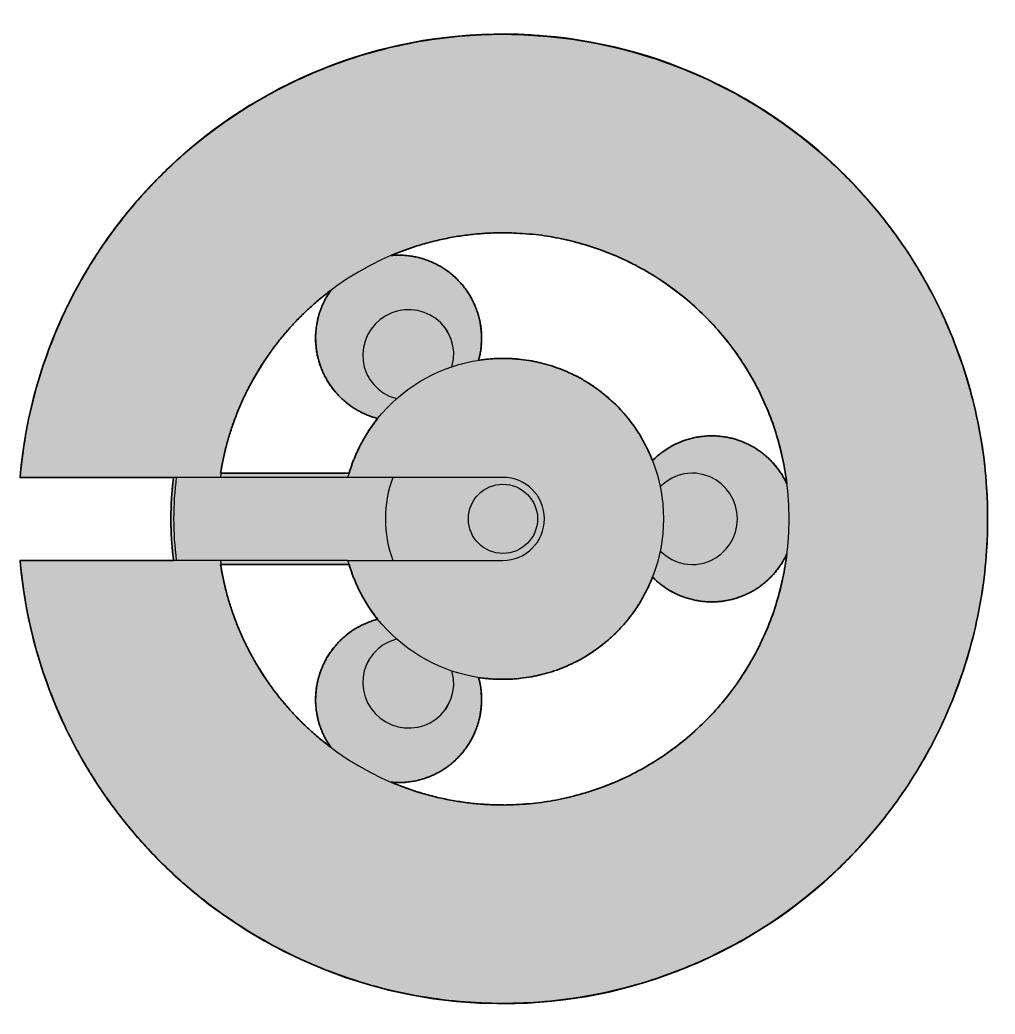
# Model space of a CAD drawing. Header units: millimetres. Extents: x 0 to 1122, y -612 to 580.
# Drawn here: x 74.1 to 426.5, y -611.5 to -252.2 of the extents above; entities that cross this region are included whole.
import ezdxf

# ---------------------------------------------------------------- set-up
doc = ezdxf.new("R2010")
doc.units = ezdxf.units.MM
doc.layers.add('Blocks', color=7, linetype='Continuous')
doc.layers.add('Blocks$Fill', color=7, linetype='Continuous', true_color=0xffffff)
doc.layers.add('Blocks$Inner', color=7, linetype='Continuous', lineweight=25, true_color=0x007f00)
doc.layers.add('Blocks$Outline', color=7, linetype='Continuous', lineweight=35, true_color=0xff3f3f)

# ---------------------------------------------------------------- blocks, each defined once
blk = doc.blocks.new('Melampo Table Lamp Top')
at = {"layer": 'Blocks$Fill'}
h = blk.add_hatch(color=256, dxfattribs=at)
h.paths.add_polyline_path([(62.68, -272.95), (63.04, -276.73), (63.5, -280.54), (64.04, -284.37), (64.67, -288.22), (65.39, -292.08), (66.21, -295.95), (67.12, -299.84), (68.12, -303.73), (69.22, -307.62), (70.43, -311.51), (71.72, -315.4), (73.12, -319.28), (74.62, -323.15), (76.22, -327), (77.92, -330.83), (79.72, -334.65), (81.62, -338.43), (83.62, -342.19), (85.73, -345.91), (87.93, -349.6), (90.22, -353.24), (92.62, -356.84), (95.11, -360.38), (97.7, -363.88), (100.38, -367.32), (103.15, -370.69), (106.01, -374.01), (108.95, -377.25), (111.98, -380.43), (115.09, -383.53), (118.28, -386.56), (121.55, -389.5), (124.89, -392.36), (128.3, -395.14), (131.77, -397.82), (135.31, -400.42), (138.91, -402.93), (142.56, -405.34), (146.26, -407.65), (150.02, -409.87), (153.81, -411.98), (157.65, -414), (161.53, -415.91), (165.44, -417.73), (169.37, -419.44), (173.33, -421.04), (177.31, -422.55), (181.31, -423.95), (185.33, -425.24), (189.35, -426.44), (193.37, -427.53), (197.4, -428.52), (201.43, -429.41), (205.45, -430.2), (209.47, -430.89), (213.47, -431.48), (217.45, -431.98), (221.42, -432.39), (225.37, -432.7), (229.29, -432.92), (233.19, -433.05), (237.05, -433.1), (240.89, -433.06), (244.69, -432.93), (248.49, -432.73), (252.31, -432.44), (256.16, -432.06), (260.03, -431.6), (263.92, -431.04), (267.82, -430.39), (271.74, -429.65), (275.67, -428.81), (279.61, -427.88), (283.55, -426.85), (287.49, -425.72), (291.42, -424.49), (295.35, -423.15), (299.27, -421.72), (303.18, -420.19), (307.06, -418.55), (310.93, -416.81), (314.76, -414.98), (318.57, -413.04), (322.35, -410.99), (326.09, -408.85), (329.78, -406.61), (333.43, -404.28), (337.04, -401.84), (340.59, -399.31), (344.08, -396.69), (347.51, -393.98), (350.88, -391.17), (354.18, -388.28), (357.42, -385.31), (360.57, -382.25), (363.66, -379.11), (366.66, -375.9), (369.58, -372.61), (372.41, -369.26), (375.16, -365.83), (377.81, -362.35), (380.38, -358.8), (382.85, -355.2), (385.22, -351.54), (387.5, -347.84), (389.68, -344.09), (391.76, -340.3), (393.74, -336.48), (395.62, -332.62), (397.39, -328.73), (399.06, -324.82), (400.63, -320.88), (402.1, -316.93), (403.47, -312.96), (404.73, -308.98), (405.89, -305), (406.95, -301.02), (407.91, -297.03), (408.78, -293.05), (409.54, -289.08), (410.21, -285.12), (410.78, -281.17), (411.26, -277.24), (411.65, -273.33), (411.95, -269.44), (412.16, -265.58), (412.29, -261.75), (412.33, -257.95), (412.29, -254.15), (412.16, -250.31), (411.95, -246.45), (411.65, -242.56), (411.26, -238.65), (410.78, -234.72), (410.21, -230.78), (409.54, -226.82), (408.78, -222.84), (407.91, -218.86), (406.95, -214.88), (405.89, -210.89), (404.73, -206.91), (403.47, -202.94), (402.1, -198.97), (400.63, -195.02), (399.06, -191.08), (397.39, -187.17), (395.62, -183.28), (393.74, -179.42), (391.76, -175.59), (389.68, -171.8), (387.5, -168.06), (385.22, -164.35), (382.85, -160.7), (380.38, -157.1), (377.81, -153.55), (375.16, -150.06), (372.41, -146.64), (369.58, -143.28), (366.66, -140), (363.66, -136.78), (360.57, -133.65), (357.42, -130.59), (354.18, -127.61), (350.88, -124.72), (347.51, -121.92), (344.08, -119.21), (340.59, -116.58), (337.04, -114.05), (333.43, -111.62), (329.78, -109.28), (326.09, -107.04), (322.35, -104.9), (318.57, -102.86), (314.76, -100.92), (310.93, -99.08), (307.06, -97.34), (303.18, -95.71), (299.27, -94.17), (295.35, -92.74), (291.42, -91.41), (287.49, -90.18), (283.55, -89.05), (279.61, -88.02), (275.67, -87.08), (271.74, -86.24), (267.82, -85.5), (263.92, -84.85), (260.03, -84.3), (256.16, -83.83), (252.31, -83.46), (248.49, -83.17), (244.69, -82.96), (240.89, -82.84), (237.05, -82.8), (233.19, -82.85), (229.29, -82.98), (225.37, -83.2), (221.42, -83.51), (217.45, -83.92), (213.47, -84.41), (209.47, -85.01), (205.45, -85.7), (201.43, -86.49), (197.4, -87.38), (193.37, -88.37), (189.35, -89.46), (185.33, -90.65), (181.31, -91.95), (177.31, -93.35), (173.33, -94.85), (169.37, -96.46), (165.44, -98.17), (161.53, -99.98), (157.65, -101.9), (153.81, -103.91), (150.02, -106.03), (146.26, -108.25), (142.56, -110.56), (138.91, -112.97), (135.31, -115.47), (131.77, -118.07), (128.3, -120.76), (124.89, -123.54), (121.55, -126.4), (118.28, -129.34), (115.09, -132.37), (111.98, -135.47), (108.95, -138.64), (106.01, -141.89), (103.15, -145.2), (100.38, -148.58), (97.7, -152.02), (95.11, -155.51), (92.62, -159.06), (90.22, -162.66), (87.93, -166.3), (85.73, -169.98), (83.62, -173.71), (81.62, -177.46), (79.72, -181.25), (77.92, -185.06), (76.22, -188.9), (74.62, -192.75), (73.12, -196.62), (71.72, -200.5), (70.43, -204.39), (69.22, -208.28), (68.12, -212.17), (67.12, -216.06), (66.21, -219.94), (65.39, -223.82), (64.67, -227.68), (64.04, -231.53), (63.5, -235.35), (63.04, -239.16), (62.68, -242.95), (118.12, -242.95), (117.71, -246.68), (117.42, -250.43), (117.24, -254.18), (117.18, -257.95), (117.24, -261.71), (117.42, -265.47), (117.71, -269.22), (118.12, -272.95)], flags=0)
h.paths.add_polyline_path([(228.39, -315.28), (229.44, -315.43), (230.5, -315.56), (231.55, -315.67), (232.59, -315.77), (233.63, -315.84), (234.67, -315.89), (235.71, -315.93), (236.74, -315.95), (237.76, -315.95), (238.78, -315.93), (240.8, -315.84), (242.79, -315.68), (244.75, -315.45), (246.49, -315.2), (248.25, -314.88), (250.01, -314.51), (251.78, -314.08), (253.55, -313.59), (255.32, -313.04), (257.09, -312.42), (258.86, -311.75), (260.61, -311.01), (262.35, -310.2), (264.07, -309.34), (265.78, -308.41), (267.46, -307.42), (269.11, -306.37), (270.74, -305.25), (272.34, -304.08), (273.89, -302.85), (275.41, -301.56), (276.89, -300.22), (278.33, -298.83), (279.71, -297.38), (281.05, -295.89), (282.33, -294.36), (283.56, -292.78), (284.73, -291.16), (285.85, -289.5), (286.9, -287.82), (287.89, -286.1), (288.82, -284.36), (289.69, -282.59), (290.49, -280.8), (291.23, -279), (291.85, -279.61), (292.49, -280.21), (293.16, -280.79), (293.84, -281.36), (294.55, -281.91), (295.27, -282.44), (296.02, -282.95), (296.78, -283.44), (297.56, -283.91), (298.36, -284.35), (299.17, -284.77), (300, -285.17), (300.84, -285.55), (301.69, -285.89), (302.56, -286.22), (303.43, -286.51), (304.31, -286.78), (305.2, -287.02), (306.1, -287.23), (307, -287.42), (307.9, -287.58), (308.81, -287.71), (309.71, -287.81), (310.62, -287.88), (311.53, -287.93), (312.43, -287.95), (313.33, -287.94), (314.22, -287.9), (315.11, -287.84), (315.99, -287.76), (316.86, -287.64), (317.72, -287.51), (318.58, -287.35), (319.44, -287.16), (320.3, -286.94), (321.15, -286.7), (322, -286.44), (322.85, -286.14), (323.7, -285.82), (324.54, -285.47), (325.36, -285.1), (326.18, -284.7), (326.99, -284.27), (327.79, -283.82), (328.58, -283.34), (329.35, -282.84), (330.11, -282.31), (330.85, -281.76), (331.57, -281.19), (332.28, -280.6), (332.96, -279.98), (333.63, -279.35), (334.27, -278.69), (334.89, -278.02), (335.5, -277.34), (336.07, -276.63), (336.63, -275.91), (337.16, -275.18), (337.66, -274.44), (338.14, -273.69), (338.6, -272.92), (339.03, -272.15), (339.43, -271.37), (339.81, -270.58), (339.53, -272.66), (339.21, -274.74), (338.85, -276.83), (338.44, -278.92), (337.98, -281.02), (337.48, -283.12), (336.93, -285.21), (336.33, -287.31), (335.69, -289.4), (334.99, -291.49), (334.25, -293.57), (333.47, -295.65), (332.63, -297.72), (331.75, -299.77), (330.82, -301.82), (329.84, -303.85), (328.82, -305.86), (327.74, -307.86), (326.62, -309.84), (325.46, -311.79), (324.25, -313.73), (322.99, -315.64), (321.69, -317.53), (320.35, -319.39), (318.97, -321.22), (317.54, -323.03), (316.07, -324.8), (314.56, -326.54), (313.01, -328.25), (311.43, -329.92), (309.81, -331.55), (308.15, -333.15), (306.46, -334.71), (304.74, -336.23), (302.99, -337.71), (301.2, -339.15), (299.39, -340.55), (297.55, -341.9), (295.69, -343.21), (293.8, -344.47), (291.89, -345.69), (289.96, -346.87), (288.02, -347.99), (286.05, -349.08), (284.07, -350.11), (282.07, -351.1), (280.06, -352.04), (278.04, -352.94), (276.02, -353.78), (273.98, -354.58), (271.94, -355.34), (269.89, -356.04), (267.84, -356.7), (265.78, -357.32), (263.73, -357.89), (261.68, -358.41), (259.63, -358.89), (257.58, -359.32), (255.54, -359.71), (253.51, -360.05), (251.48, -360.36), (249.46, -360.62), (247.46, -360.84), (245.46, -361.02), (242.56, -361.21), (239.62, -361.32), (236.65, -361.35), (233.65, -361.29), (230.62, -361.14), (227.57, -360.9), (224.51, -360.57), (221.43, -360.14), (218.34, -359.62), (215.24, -359), (212.14, -358.27), (209.05, -357.45), (205.97, -356.53), (202.89, -355.5), (199.84, -354.37), (196.81, -353.14), (197.68, -353.21), (198.56, -353.25), (199.44, -353.26), (200.33, -353.25), (201.22, -353.21), (202.12, -353.15), (203.02, -353.05), (203.92, -352.93), (204.81, -352.78), (205.71, -352.61), (206.6, -352.4), (207.49, -352.17), (208.37, -351.91), (209.25, -351.63), (210.11, -351.31), (210.97, -350.97), (211.82, -350.61), (212.65, -350.21), (213.47, -349.8), (214.28, -349.35), (215.07, -348.89), (215.84, -348.4), (216.6, -347.89), (217.34, -347.36), (218.06, -346.81), (218.76, -346.24), (219.44, -345.65), (220.1, -345.05), (220.74, -344.43), (221.35, -343.79), (221.94, -343.14), (222.51, -342.48), (223.06, -341.8), (223.59, -341.1), (224.11, -340.38), (224.61, -339.65), (225.08, -338.89), (225.54, -338.12), (225.97, -337.32), (226.39, -336.52), (226.78, -335.69), (227.14, -334.86), (227.48, -334.01), (227.8, -333.15), (228.09, -332.27), (228.35, -331.39), (228.59, -330.5), (228.8, -329.6), (228.98, -328.7), (229.13, -327.79), (229.26, -326.88), (229.35, -325.96), (229.42, -325.05), (229.46, -324.13), (229.47, -323.22), (229.46, -322.31), (229.42, -321.4), (229.35, -320.5), (229.25, -319.61), (229.13, -318.72), (228.98, -317.85), (228.81, -316.98), (228.61, -316.12)], flags=0)
h.paths.add_polyline_path([(291.23, -236.9), (290.49, -235.09), (289.69, -233.31), (288.82, -231.54), (287.89, -229.8), (286.9, -228.08), (285.85, -226.39), (284.73, -224.74), (283.56, -223.12), (282.33, -221.54), (281.05, -220), (279.71, -218.51), (278.33, -217.07), (276.89, -215.67), (275.41, -214.33), (273.89, -213.05), (272.34, -211.81), (270.74, -210.64), (269.11, -209.53), (267.46, -208.48), (265.78, -207.49), (264.07, -206.56), (262.35, -205.69), (260.61, -204.89), (258.86, -204.15), (257.09, -203.47), (255.32, -202.86), (253.55, -202.31), (251.78, -201.82), (250.01, -201.38), (248.25, -201.01), (246.49, -200.7), (244.75, -200.44), (242.79, -200.22), (240.8, -200.06), (238.78, -199.97), (237.76, -199.95), (236.74, -199.95), (235.71, -199.97), (234.67, -200), (233.63, -200.06), (232.59, -200.13), (231.55, -200.22), (230.5, -200.33), (229.44, -200.47), (228.39, -200.62), (228.61, -199.77), (228.81, -198.92), (228.98, -198.05), (229.13, -197.17), (229.25, -196.29), (229.35, -195.39), (229.42, -194.49), (229.46, -193.59), (229.47, -192.68), (229.46, -191.76), (229.42, -190.85), (229.35, -189.93), (229.26, -189.02), (229.13, -188.11), (228.98, -187.2), (228.8, -186.29), (228.59, -185.4), (228.35, -184.51), (228.09, -183.62), (227.8, -182.75), (227.48, -181.89), (227.14, -181.04), (226.78, -180.2), (226.39, -179.38), (225.97, -178.57), (225.54, -177.78), (225.08, -177.01), (224.61, -176.25), (224.11, -175.51), (223.59, -174.79), (223.06, -174.1), (222.51, -173.42), (221.94, -172.76), (221.35, -172.11), (220.74, -171.47), (220.1, -170.85), (219.44, -170.24), (218.76, -169.66), (218.06, -169.09), (217.34, -168.53), (216.6, -168), (215.84, -167.49), (215.07, -167.01), (214.28, -166.54), (213.47, -166.1), (212.65, -165.68), (211.82, -165.29), (210.97, -164.92), (210.11, -164.58), (209.25, -164.27), (208.37, -163.98), (207.49, -163.72), (206.6, -163.49), (205.71, -163.29), (204.81, -163.11), (203.92, -162.96), (203.02, -162.84), (202.12, -162.75), (201.22, -162.68), (200.33, -162.65), (199.44, -162.63), (198.56, -162.65), (197.68, -162.69), (196.81, -162.75), (199.84, -161.52), (202.89, -160.39), (205.97, -159.37), (209.05, -158.44), (212.14, -157.62), (215.24, -156.9), (218.34, -156.28), (221.43, -155.75), (224.51, -155.32), (227.57, -154.99), (230.62, -154.75), (233.65, -154.6), (236.65, -154.55), (239.62, -154.57), (242.56, -154.68), (245.46, -154.88), (247.46, -155.06), (249.46, -155.28), (251.48, -155.54), (253.51, -155.84), (255.54, -156.19), (257.58, -156.58), (259.63, -157.01), (261.68, -157.49), (263.73, -158.01), (265.78, -158.58), (267.84, -159.19), (269.89, -159.85), (271.94, -160.56), (273.98, -161.31), (276.02, -162.11), (278.04, -162.96), (280.06, -163.85), (282.07, -164.8), (284.07, -165.78), (286.05, -166.82), (288.02, -167.9), (289.96, -169.03), (291.89, -170.2), (293.8, -171.42), (295.69, -172.69), (297.55, -174), (299.39, -175.35), (301.2, -176.75), (302.99, -178.18), (304.74, -179.66), (306.46, -181.18), (308.15, -182.74), (309.81, -184.34), (311.43, -185.98), (313.01, -187.65), (314.56, -189.36), (316.07, -191.1), (317.54, -192.87), (318.97, -194.67), (320.35, -196.5), (321.69, -198.37), (322.99, -200.25), (324.25, -202.17), (325.46, -204.1), (326.62, -206.06), (327.74, -208.04), (328.82, -210.04), (329.84, -212.05), (330.82, -214.08), (331.75, -216.12), (332.63, -218.18), (333.47, -220.25), (334.25, -222.32), (334.99, -224.4), (335.69, -226.49), (336.33, -228.59), (336.93, -230.68), (337.48, -232.78), (337.98, -234.88), (338.44, -236.97), (338.85, -239.07), (339.21, -241.15), (339.53, -243.24), (339.81, -245.31), (339.43, -244.53), (339.03, -243.75), (338.6, -242.97), (338.14, -242.21), (337.66, -241.46), (337.16, -240.71), (336.63, -239.98), (336.07, -239.26), (335.5, -238.56), (334.89, -237.87), (334.27, -237.2), (333.63, -236.55), (332.96, -235.91), (332.28, -235.3), (331.57, -234.71), (330.85, -234.13), (330.11, -233.58), (329.35, -233.06), (328.58, -232.56), (327.79, -232.08), (326.99, -231.63), (326.18, -231.2), (325.36, -230.8), (324.54, -230.42), (323.7, -230.08), (322.85, -229.75), (322, -229.46), (321.15, -229.19), (320.3, -228.95), (319.44, -228.74), (318.58, -228.55), (317.72, -228.39), (316.86, -228.25), (315.99, -228.14), (315.11, -228.05), (314.22, -227.99), (313.33, -227.96), (312.43, -227.95), (311.53, -227.97), (310.62, -228.01), (309.71, -228.09), (308.81, -228.19), (307.9, -228.32), (307, -228.48), (306.1, -228.66), (305.2, -228.88), (304.31, -229.12), (303.43, -229.38), (302.56, -229.68), (301.69, -230), (300.84, -230.35), (300, -230.72), (299.17, -231.12), (298.36, -231.54), (297.56, -231.99), (296.78, -232.46), (296.02, -232.95), (295.27, -233.46), (294.55, -233.99), (293.84, -234.54), (293.16, -235.1), (292.49, -235.69), (291.85, -236.28)], flags=0)
h.paths.add_polyline_path([(174.93, -175.38), (174.44, -176.1), (173.96, -176.84), (173.51, -177.6), (173.08, -178.38), (172.66, -179.17), (172.27, -179.98), (171.9, -180.81), (171.56, -181.64), (171.24, -182.5), (170.94, -183.36), (170.67, -184.24), (170.43, -185.12), (170.21, -186.01), (170.02, -186.92), (169.86, -187.82), (169.73, -188.74), (169.62, -189.65), (169.54, -190.57), (169.5, -191.49), (169.47, -192.41), (169.48, -193.33), (169.52, -194.24), (169.58, -195.15), (169.67, -196.06), (169.79, -196.96), (169.93, -197.85), (170.1, -198.73), (170.29, -199.6), (170.51, -200.47), (170.76, -201.32), (171.02, -202.15), (171.31, -202.98), (171.63, -203.79), (171.96, -204.6), (172.33, -205.41), (172.72, -206.21), (173.14, -207), (173.58, -207.78), (174.05, -208.55), (174.54, -209.31), (175.06, -210.06), (175.6, -210.8), (176.16, -211.52), (176.75, -212.22), (177.36, -212.91), (178, -213.58), (178.65, -214.23), (179.32, -214.86), (180.02, -215.47), (180.73, -216.05), (181.45, -216.62), (182.2, -217.16), (182.96, -217.68), (183.73, -218.17), (184.51, -218.64), (185.31, -219.08), (186.11, -219.49), (186.93, -219.88), (187.75, -220.25), (188.58, -220.58), (189.41, -220.9), (190.25, -221.18), (191.09, -221.44), (191.93, -221.67), (191.03, -222.82), (190.16, -223.99), (189.33, -225.18), (188.53, -226.38), (187.76, -227.59), (187.03, -228.82), (186.33, -230.06), (185.67, -231.3), (185.04, -232.56), (184.44, -233.82), (183.88, -235.08), (183.35, -236.35), (182.86, -237.63), (182.4, -238.9), (181.97, -240.17), (181.58, -241.45), (135.29, -241.45), (135.1, -241.45), (135.49, -239.23), (135.92, -237), (136.41, -234.76), (136.96, -232.51), (137.55, -230.26), (138.21, -228.01), (138.92, -225.76), (139.68, -223.5), (140.51, -221.26), (141.39, -219.01), (142.33, -216.78), (143.33, -214.55), (144.38, -212.34), (145.5, -210.14), (146.67, -207.95), (147.9, -205.78), (149.19, -203.64), (150.53, -201.52), (151.94, -199.42), (153.4, -197.35), (154.91, -195.31), (156.48, -193.3), (158.11, -191.32), (159.78, -189.38), (161.51, -187.48), (163.29, -185.61), (165.12, -183.79), (166.99, -182.02), (168.91, -180.29), (170.88, -178.6), (172.88, -176.97)], flags=0)
h.paths.add_polyline_path([(191.93, -294.23), (191.09, -294.46), (190.25, -294.72), (189.41, -295), (188.58, -295.31), (187.75, -295.65), (186.93, -296.01), (186.11, -296.4), (185.31, -296.82), (184.51, -297.26), (183.73, -297.73), (182.96, -298.22), (182.2, -298.74), (181.45, -299.28), (180.73, -299.84), (180.02, -300.43), (179.32, -301.04), (178.65, -301.67), (178, -302.32), (177.36, -302.99), (176.75, -303.67), (176.16, -304.38), (175.6, -305.1), (175.06, -305.83), (174.54, -306.58), (174.05, -307.34), (173.58, -308.12), (173.14, -308.9), (172.72, -309.69), (172.33, -310.49), (171.96, -311.29), (171.63, -312.1), (171.31, -312.92), (171.02, -313.74), (170.76, -314.58), (170.51, -315.43), (170.29, -316.29), (170.1, -317.16), (169.93, -318.05), (169.79, -318.94), (169.67, -319.84), (169.58, -320.74), (169.52, -321.65), (169.48, -322.57), (169.47, -323.49), (169.5, -324.41), (169.54, -325.33), (169.62, -326.24), (169.73, -327.16), (169.86, -328.07), (170.02, -328.98), (170.21, -329.88), (170.43, -330.78), (170.67, -331.66), (170.94, -332.54), (171.24, -333.4), (171.56, -334.25), (171.9, -335.09), (172.27, -335.91), (172.66, -336.72), (173.08, -337.52), (173.51, -338.29), (173.96, -339.05), (174.44, -339.79), (174.93, -340.51), (172.88, -338.93), (170.88, -337.29), (168.91, -335.61), (166.99, -333.88), (165.12, -332.1), (163.29, -330.28), (161.51, -328.42), (159.78, -326.52), (158.11, -324.58), (156.48, -322.6), (154.91, -320.59), (153.4, -318.55), (151.94, -316.48), (150.53, -314.38), (149.19, -312.26), (147.9, -310.11), (146.67, -307.94), (145.5, -305.76), (144.38, -303.56), (143.33, -301.34), (142.33, -299.12), (141.39, -296.88), (140.51, -294.64), (139.68, -292.39), (138.92, -290.14), (138.21, -287.89), (137.55, -285.63), (136.96, -283.39), (136.41, -281.14), (135.92, -278.9), (135.49, -276.67), (135.1, -274.45), (135.29, -274.45), (181.58, -274.45), (181.97, -275.72), (182.4, -277), (182.86, -278.27), (183.35, -279.54), (183.88, -280.81), (184.44, -282.08), (185.04, -283.34), (185.67, -284.59), (186.33, -285.84), (187.03, -287.08), (187.76, -288.3), (188.53, -289.52), (189.33, -290.72), (190.16, -291.9), (191.03, -293.07)], flags=0)
at = {"layer": 'Blocks$Inner'}
for p, q in [((217.24, -190.4), (216.55, -189.22)), ((187.97, -205.72), (188.66, -206.9)), ((62.63, -242.95), (62.68, -242.95)), ((181.03, -242.95), (135.05, -242.95)), ((135.1, -241.45), (135.29, -241.45)), ((181.58, -241.45), (135.29, -241.45)), ((307.02, -241.45), (305.66, -241.45)), ((62.68, -272.95), (62.61, -272.95)), ((181.03, -272.95), (135.05, -272.95)), ((135.29, -274.45), (135.1, -274.45)), ((135.29, -274.45), (181.58, -274.45)), ((305.66, -274.45), (307.02, -274.45)), ((188.66, -309), (187.97, -310.18)), ((216.55, -326.68), (217.24, -325.5))]:
    blk.add_line(p, q, dxfattribs=at)
for points in [[(218.74, -202.96), (218.87, -202.48), (219.3, -200.13), (219.37, -197.75), (219.09, -195.38), (218.47, -193.09), (217.52, -190.92), (216.26, -188.91), (214.72, -187.11), (212.92, -185.55), (210.91, -184.28), (208.73, -183.31), (206.43, -182.66), (204.05, -182.36), (201.66, -182.41), (199.28, -182.8), (196.99, -183.53), (194.82, -184.58), (192.83, -185.93), (191.05, -187.55), (189.52, -189.41), (188.29, -191.46), (187.36, -193.67), (186.77, -195.99), (186.52, -198.36), (186.62, -200.74), (187.07, -203.07), (187.85, -205.31), (188.96, -207.41), (190.37, -209.32), (192.05, -211), (193.95, -212.42), (196.05, -213.55), (198.3, -214.36), (198.78, -214.48)], [(135.05, -242.95), (133.1, -242.95), (62.68, -242.95)], [(237.18, -242.95), (183.23, -242.95), (182.68, -242.95), (182.02, -242.95), (181.52, -242.95), (181.3, -242.95), (181.16, -242.95)], [(294.03, -269.47), (294.38, -269.83), (296.2, -271.37), (298.23, -272.62), (300.41, -273.56), (302.7, -274.17), (305.06, -274.44), (307.43, -274.35), (309.77, -273.91), (312.01, -273.13), (314.12, -272.03), (316.05, -270.63), (317.76, -268.96), (319.21, -267.05), (320.37, -264.95), (321.22, -262.7), (321.73, -260.35), (321.91, -257.95), (321.73, -255.55), (321.22, -253.19), (320.37, -250.94), (319.21, -248.84), (317.76, -246.94), (316.05, -245.27), (314.12, -243.86), (312.01, -242.76), (309.77, -241.98), (307.43, -241.55), (305.06, -241.46), (302.7, -241.72), (300.41, -242.33), (298.23, -243.27), (296.2, -244.53), (294.38, -246.07), (294.03, -246.42)], [(135.05, -272.95), (133.1, -272.95), (62.68, -272.95)], [(181.16, -272.95), (183.23, -272.95), (237.18, -272.95)], [(198.78, -301.41), (198.3, -301.54), (196.05, -302.35), (193.95, -303.48), (192.05, -304.9), (190.37, -306.58), (188.96, -308.49), (187.85, -310.59), (187.07, -312.83), (186.62, -315.16), (186.52, -317.54), (186.77, -319.91), (187.36, -322.22), (188.29, -324.43), (189.52, -326.49), (191.05, -328.35), (192.83, -329.97), (194.82, -331.32), (196.99, -332.37), (199.28, -333.1), (201.66, -333.49), (204.05, -333.54), (206.43, -333.23), (208.73, -332.59), (210.91, -331.62), (212.92, -330.34), (214.72, -328.79), (216.26, -326.99), (217.52, -324.98), (218.47, -322.8), (219.09, -320.51), (219.37, -318.15), (219.3, -315.77), (218.87, -313.42), (218.74, -312.94)]]:
    blk.add_lwpolyline(points, dxfattribs=at)
blk.add_circle((237.18, -257.95), 12.5, dxfattribs=at)
at = {"layer": 'Blocks$Inner', "extrusion": (0, 0, -1)}
for radius, start, end in [(175.15, 4.9129, 355.0871), (58, 14.9882, 345.0118), (118.88, 352.7442, 7.2588)]:
    blk.add_arc((-237.18, -257.95), radius, start, end, dxfattribs=at)
at = {"layer": 'Blocks$Inner'}
for centre, radius, start, end in [((237.18, -257.95), 175.22, 270, 175.0886), ((237.18, -257.95), 103.4, 189.1818, 170.8182), ((199.47, -192.63), 30, 344.564, 95.0988), ((199.47, -192.63), 30, 144.8999, 255.436), ((312.6, -257.95), 30, 24.9095, 135.436), ((237.18, -257.95), 120, 172.8133, 187.1909), ((237.18, -257.95), 103.22, 170.802, 171.6445), ((237.18, -257.95), 42.5, 159.3332, 200.6668), ((237.18, -257.95), 15, 270, 90), ((237.18, -257.95), 175.22, 184.9119, 270), ((237.18, -257.95), 103.22, 188.3555, 189.198), ((312.6, -257.95), 30, 224.564, 335.0905), ((199.47, -323.26), 30, 104.564, 215.1001), ((199.47, -323.26), 30, 264.9012, 15.436)]:
    blk.add_arc(centre, radius, start, end, dxfattribs=at)
at = {"layer": 'Blocks$Outline'}
for points in [[(62.68, -242.95), (118.12, -242.95)], [(135.29, -241.45), (135.1, -241.45)], [(181.58, -241.45), (135.29, -241.45)], [(118.12, -272.95), (62.68, -272.95)], [(135.1, -274.45), (135.29, -274.45)], [(135.29, -274.45), (181.58, -274.45)]]:
    blk.add_lwpolyline(points, dxfattribs=at)
for points, weights, knots in [([(62.68, -272.95), (77.05, -440.13), (244.69, -432.93), (412.33, -425.74), (412.33, -257.95), (412.33, -90.15), (244.69, -82.96), (77.05, -75.77), (62.68, -242.95)], [1, 0.722101241381, 1, 0.722101241381, 1, 0.722101241381, 1, 0.722101241381, 1], [0, 0, 0, 267.61205, 267.61205, 535.224099, 535.224099, 802.836149, 802.836149, 1070.448199, 1070.448199, 1070.448199]), ([(196.81, -162.75), (220.17, -152.84), (245.46, -154.88), (329.51, -161.62), (339.81, -245.31)], [0.882731400881, 0.912468672302, 1, 0.758274734739, 0.957307501673], [-513.310801, -513.310801, -513.310801, -462.423617, -462.423617, -321.894297, -321.894297, -321.894297]), ([(228.39, -200.62), (232.57, -185.48), (222.51, -173.42), (212.45, -161.36), (196.81, -162.75)], [1, 0.885930851939, 1, 0.885930851939, 1], [0, 0, 0, 28.937953, 28.937953, 57.875905, 57.875905, 57.875905]), ([(174.93, -175.38), (165.9, -188.23), (171.31, -202.98), (176.73, -217.72), (191.93, -221.67)], [1, 0.885928276382, 1, 0.885928276382, 1], [0, 0, 0, 28.938286, 28.938286, 57.876572, 57.876572, 57.876572]), ([(291.23, -236.9), (278.77, -204.92), (244.75, -200.44), (236.56, -199.37), (228.39, -200.62)], [0.903056422814, 0.817854193379, 1, 0.949115840434, 0.919095982621], [189.26586, 189.26586, 189.26586, 250.559879, 250.559879, 267.682945, 267.682945, 267.682945]), ([(339.81, -245.31), (333.2, -231.07), (317.72, -228.39), (302.25, -225.71), (291.23, -236.9)], [1, 0.885947682964, 1, 0.885947682964, 1], [0, 0, 0, 28.935775, 28.935775, 57.87155, 57.87155, 57.87155]), ([(339.81, -270.58), (329.51, -354.27), (245.46, -361.02), (220.17, -363.05), (196.81, -353.14)], [0.957307501673, 0.758274734739, 1, 0.912468672302, 0.882731400881], [-294.670526, -294.670526, -294.670526, -154.141206, -154.141206, -103.254022, -103.254022, -103.254022]), ([(291.23, -279), (302.25, -290.19), (317.72, -287.51), (333.2, -284.83), (339.81, -270.58)], [1, 0.885947682964, 1, 0.885947682964, 1], [0, 0, 0, 28.935775, 28.935775, 57.87155, 57.87155, 57.87155]), ([(228.39, -315.28), (236.56, -316.53), (244.75, -315.45), (278.77, -310.98), (291.23, -279)], [0.919095982621, 0.949115840434, 1, 0.817854193379, 0.903056422813], [66.396894, 66.396894, 66.396894, 83.51996, 83.51996, 144.813979, 144.813979, 144.813979]), ([(191.93, -294.23), (176.73, -298.18), (171.31, -312.92), (165.9, -327.66), (174.93, -340.51)], [1, 0.885928276382, 1, 0.885928276382, 1], [0, 0, 0, 28.938286, 28.938286, 57.876572, 57.876572, 57.876572]), ([(196.81, -353.14), (212.45, -354.54), (222.51, -342.48), (232.57, -330.42), (228.39, -315.28)], [1, 0.885930851939, 1, 0.885930851939, 1], [0, 0, 0, 28.937953, 28.937953, 57.875905, 57.875905, 57.875905])]:
    blk.add_rational_spline(points, weights, degree=2, knots=knots, dxfattribs=at)
for points, weights in [([(135.1, -241.45), (141.74, -200.41), (174.93, -175.38)], [1, 0.864181746494, 0.867510038079]), ([(191.93, -221.67), (184.82, -230.54), (181.58, -241.45)], [0.896707655285, 0.92465388813, 0.990139370134]), ([(118.12, -242.95), (116.23, -257.95), (118.12, -272.95)], [0.999993455754, 0.992148052833, 0.999988773387]), ([(174.93, -340.51), (141.74, -315.49), (135.1, -274.45)], [0.867510038079, 0.864181746494, 1]), ([(181.58, -274.45), (184.82, -285.35), (191.93, -294.23)], [0.990139370134, 0.92465388813, 0.896707655285])]:
    blk.add_rational_spline(points, weights, degree=2, dxfattribs=at)

msp = doc.modelspace()

# ---------------------------------------------------------------- block references
at = {"layer": 'Blocks'}
msp.add_blockref('Melampo Table Lamp Top', (11.44, -174.59), dxfattribs=at)

doc.saveas('drawing.dxf')
